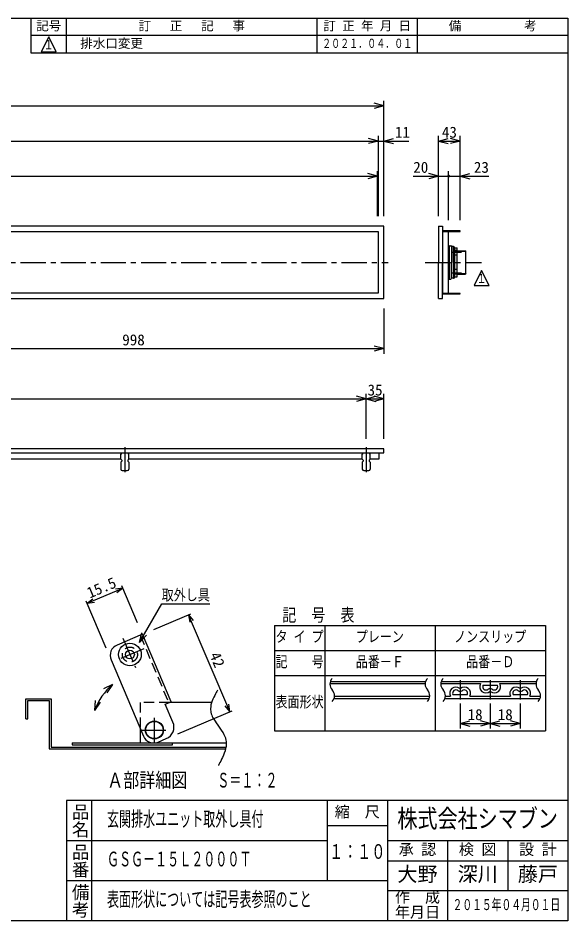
# Model space of a CAD drawing. Units: millimetres, scale not verified, with parts at other scales. Extents: x -1365 to 1365, y -930 to 870.
# Drawn here: x 269 to 1365, y -930 to 870 of the extents above; entities that cross this region are included whole.
import ezdxf
from ezdxf.enums import TextEntityAlignment as Align

# ---------------------------------------------------------------- set-up
doc = ezdxf.new("R2010")
doc.units = ezdxf.units.MM
doc.header["$LTSCALE"] = 10
doc.linetypes.add('CHAIN1', pattern=[8, 5, -1, 1, -1])
doc.linetypes.add('DASHED2', pattern=[3, 2, -1])
for name, color, linetype in [('0-0_計極細', 2, 'Continuous'), ('0-1_計細線', 3, 'Continuous'), ('0-5_寸法線', 7, 'Continuous'), ('0-7_枠細線', 5, 'Continuous'), ('0-8_枠中線', 5, 'Continuous'), ('1-2_極細2', 2, 'Continuous'), ('1-3_細線2', 4, 'Continuous'), ('1-5_寸法2', 7, 'Continuous')]:
    doc.layers.add(name, color=color, linetype=linetype)
doc.styles.add('@ＭＳ ゴシック', font='')
doc.styles.add('ＭＳ ゴシック', font='')
doc.styles.get('@ＭＳ ゴシック').set_extended_font_data('@MS Gothic')
doc.styles.get('ＭＳ ゴシック').set_extended_font_data('MS Gothic')

msp = doc.modelspace()

# ---------------------------------------------------------------- hatches: boundary and pattern name
at = {"layer": '0-5_寸法線'}
msp.add_hatch(color=256, dxfattribs=at).paths.add_polyline_path([(1130.2, 554.9, 1), (1124.2, 554.9, 1)])

# ---------------------------------------------------------------- linework, layer by layer
at = {"layer": '0-0_計極細'}
for p, q in [((1117.2, 444.6), (1117.2, 445.8)), ((1127.2, 444.6), (1127.2, 445.8)), ((1129.2, 444.6), (1129.2, 445.8)), ((1131.2, 444.6), (1131.2, 445.8)), ((1133.2, 444.6), (1133.2, 445.8)), ((1147.2, 444.6), (1147.2, 445.8)), ((1128, 416.1), (1128, 349.7)), ((1144.4, 406.4), (1136.9, 406.4)), ((1136.9, 406.4), (1137.9, 405.4)), ((1143.4, 405.4), (1137.9, 405.4)), ((1144.4, 406.4), (1143.4, 405.4)), ((1144.4, 405.1), (1161.7, 405.1)), ((1160.7, 406.1), (1160.7, 359.7)), ((1136.9, 359.4), (1137.9, 360.4)), ((1143.4, 360.4), (1137.9, 360.4)), ((1144.4, 359.4), (1143.4, 360.4)), ((1144.4, 360.7), (1161.7, 360.7)), ((1144.4, 359.4), (1136.9, 359.4)), ((1117.2, 320), (1117.2, 321.2)), ((1127.2, 320), (1127.2, 321.2)), ((1129.2, 320), (1129.2, 321.2)), ((1131.2, 320), (1131.2, 321.2)), ((1133.2, 320), (1133.2, 321.2)), ((1147.2, 320), (1147.2, 321.2))]:
    msp.add_line(p, q, dxfattribs=at)
at = {"layer": '0-0_計極細', "linetype": 'DASHED2'}
for p, q in [((1132.9, 403.4), (1161.7, 403.4)), ((1132.9, 362.4), (1161.7, 362.4))]:
    msp.add_line(p, q, dxfattribs=at)
at = {"layer": '0-0_計極細', "linetype": 'CHAIN1'}
for p, q in [((-1006.17, 382.9), (1006.86, 382.9)), ((1080.55, 382.9), (1192.37, 382.9)), ((481.5, 14.54), (481.5, -40.73)), ((963, 14.54), (963, -40.73))]:
    msp.add_line(p, q, dxfattribs=at)
at = {"layer": '0-1_計細線'}
for p, q in [((1107.2, 454.9), (1107.2, 382.9)), ((1128, 416.1), (1131.4, 416.1)), ((1132.9, 414.6), (1132.9, 382.9)), ((1136.9, 414.4), (1132.9, 414.4)), ((1136.9, 351.2), (1136.9, 414.6)), ((1138.7, 412.8), (1138.7, 353)), ((1138.7, 411.65), (1144.4, 411.65)), ((1144.4, 397.27), (1138.7, 397.27)), ((1144.4, 354.15), (1144.4, 411.65)), ((1144.4, 406.1), (1160.7, 406.1)), ((1161.7, 405.1), (1160.7, 406.1)), ((1161.7, 360.7), (1161.7, 405.1)), ((1107.2, 310.9), (1107.2, 382.9)), ((1115.2, 310.9), (1115.2, 382.9)), ((1132.9, 351.2), (1132.9, 382.9)), ((1144.4, 368.52), (1138.7, 368.52)), ((1161.7, 360.7), (1160.7, 359.7)), ((1128, 349.7), (1131.4, 349.7)), ((1136.9, 351.4), (1132.9, 351.4)), ((1138.7, 354.15), (1144.4, 354.15)), ((1144.4, 359.7), (1160.7, 359.7)), ((1107.2, 310.9), (1115.2, 310.9)), ((475.5, 2.9), (473.5, 0.9)), ((473.5, -9.1), (473.5, 0.9)), ((489.5, 0.9), (487.5, 2.9)), ((489.5, -9.1), (489.5, 0.9)), ((957, 2.9), (955, 0.9)), ((955, -9.1), (955, 0.9)), ((971, 0.9), (969, 2.9)), ((971, -9.1), (971, 0.9)), ((987.7, 2.9), (987.7, -9.1)), ((473.5, -9.1), (8, -9.1)), ((473.5, -9.1), (475.5, -11.1)), ((475.5, -13.1), (473.5, -15.1)), ((473.5, -15.1), (473.5, -29.1)), ((475.5, -11.1), (475.5, -13.1)), ((489.5, -9.1), (487.5, -11.1)), ((487.5, -11.1), (487.5, -13.1)), ((487.5, -13.1), (489.5, -15.1)), ((955, -9.1), (489.5, -9.1)), ((489.5, -15.1), (489.5, -29.1)), ((955, -9.1), (957, -11.1)), ((957, -13.1), (955, -15.1)), ((955, -15.1), (955, -29.1)), ((957, -11.1), (957, -13.1)), ((971, -9.1), (969, -11.1)), ((969, -11.1), (969, -13.1)), ((969, -13.1), (971, -15.1)), ((987.7, -9.1), (971, -9.1)), ((971, -15.1), (971, -29.1)), ((476.5, -32.1), (486.5, -32.1)), ((958, -32.1), (968, -32.1))]:
    msp.add_line(p, q, dxfattribs=at)
for points in [[(998, 310.9), (998, 454.9), (-998, 454.9), (-998, 310.9)], [(-987, 443.9), (-987, 321.9), (987, 321.9), (987, 443.9)], [(1115.2, 445.8), (1115.2, 444.6), (1150.2, 444.6), (1150.2, 445.8)], [(1115.2, 444.6), (1115.2, 321.2), (1127.2, 321.2), (1127.2, 444.6)], [(1115.2, 321.2), (1115.2, 320), (1150.2, 320), (1150.2, 321.2)], [(-998, 10.9), (-998, 2.9), (998, 2.9), (998, 10.9)]]:
    msp.add_lwpolyline(points, close=True, dxfattribs=at)
msp.add_lwpolyline([(1107.2, 454.9), (1115.2, 454.9), (1115.2, 382.9)], dxfattribs=at)
for centre, radius, start, end in [((1128, 416.9), 0.8, 180, 270), ((1131.4, 414.6), 1.5, 0, 90), ((1136.9, 412.8), 1.8, 0, 90), ((1128, 348.9), 0.8, 90, 180), ((1131.4, 351.2), 1.5, 270, 360), ((1136.9, 353), 1.8, 270, 360), ((476.5, -29.1), 3, 180, 270), ((486.5, -29.1), 3, 270, 360), ((958, -29.1), 3, 180, 270), ((968, -29.1), 3, 270, 360)]:
    msp.add_arc(centre, radius, start, end, dxfattribs=at)
at = {"layer": '0-5_寸法線'}
for p, q in [((998, 474.9), (998, 704.9)), ((-998, 694.9), (998, 694.9)), ((998, 694.9), (978.68, 700.08)), ((998, 694.9), (978.68, 689.72)), ((987, 624.9), (967.68, 630.08)), ((987, 474.9), (987, 634.9)), ((998, 474.9), (998, 634.9)), ((998, 624.9), (1017.32, 630.08)), ((1107.2, 474.9), (1107.2, 634.9)), ((1107.2, 624.9), (1126.52, 630.08)), ((1150.2, 624.9), (1130.88, 630.08)), ((1150.2, 467.8), (1150.2, 634.9)), ((-987, 624.9), (987, 624.9)), ((987, 624.9), (967.68, 619.72)), ((987, 624.9), (1048, 624.9)), ((998, 624.9), (1017.32, 619.72)), ((1107.2, 624.9), (1126.52, 619.72)), ((1107.2, 624.9), (1150.2, 624.9)), ((1150.2, 624.9), (1130.88, 619.72)), ((985.5, 554.9), (966.18, 560.08)), ((985.5, 474.9), (985.5, 564.9)), ((1107.2, 554.9), (1087.88, 560.08)), ((1107.2, 474.9), (1107.2, 564.9)), ((1127.2, 466.8), (1127.2, 564.9)), ((1150.2, 466.8), (1150.2, 564.9)), ((1150.2, 554.9), (1169.52, 560.08)), ((-985.5, 554.9), (985.5, 554.9)), ((985.5, 554.9), (966.18, 549.72)), ((1056.65, 554.9), (1127.2, 554.9)), ((1107.2, 554.9), (1087.88, 549.72)), ((1127.2, 554.9), (1207.45, 554.9)), ((1150.2, 554.9), (1169.52, 549.72)), ((998, 290.9), (998, 200.9)), ((998, 210.9), (978.68, 216.08)), ((0, 210.9), (998, 210.9)), ((998, 210.9), (978.68, 205.72)), ((-963, 110.9), (963, 110.9)), ((963, 110.9), (943.68, 116.08)), ((963, 110.9), (943.68, 105.72)), ((963, 30.9), (963, 120.9)), ((963, 110.9), (982.32, 116.08)), ((963, 110.9), (982.32, 105.72)), ((963, 110.9), (998, 110.9)), ((998, 110.9), (978.68, 116.08)), ((998, 110.9), (978.68, 105.72)), ((998, 30.9), (998, 120.9))]:
    msp.add_line(p, q, dxfattribs=at)
at = {"layer": '0-7_枠細線'}
for p, q in [((365, 800), (365, 870)), ((865, 800), (865, 870)), ((1065, 800), (1065, 870)), ((1365, 835), (295, 835)), ((330, 832.88), (315, 802.88)), ((345, 802.88), (330, 832.88)), ((315, 802.88), (345, 802.88)), ((1192.87, 366.86), (1177.87, 336.86)), ((1207.87, 336.86), (1192.87, 366.86)), ((1177.87, 336.86), (1207.87, 336.86)), ((780, -340.72), (1320, -340.72)), ((780, -340.72), (780, -550.72)), ((880, -340.72), (880, -550.72)), ((1100, -340.72), (1100, -550.72)), ((1320, -340.72), (1320, -550.72)), ((780, -390.72), (1320, -390.72)), ((780, -440.72), (1320, -440.72)), ((890.65, -456.88), (1080.41, -456.88)), ((891.38, -452.88), (1081.14, -452.88)), ((1111.65, -456.88), (1190.77, -456.88)), ((1112.38, -452.88), (1302.14, -452.88)), ((1195.55, -460.21), (1224.44, -460.21)), ((1229.22, -456.88), (1301.41, -456.88)), ((899.59, -482.21), (1089.35, -482.21)), ((1120.59, -482.21), (1130.77, -482.21)), ((1135.55, -478.88), (1164.44, -478.88)), ((1169.22, -482.21), (1250.77, -482.21)), ((1255.55, -478.88), (1284.44, -478.88)), ((1289.22, -482.21), (1310.35, -482.21)), ((898.85, -486.21), (1088.61, -486.21)), ((1119.85, -486.21), (1309.61, -486.21)), ((1150, -496.21), (1150, -546.21)), ((1210, -496.21), (1210, -546.21)), ((1270, -496.21), (1270, -546.21)), ((1150, -536.21), (1169.32, -531.04)), ((1150, -536.21), (1169.32, -541.39)), ((1150, -536.21), (1210, -536.21)), ((1210, -536.21), (1190.68, -531.04)), ((1210, -536.21), (1190.68, -541.39)), ((1210, -536.21), (1229.32, -531.04)), ((1210, -536.21), (1229.32, -541.39)), ((1210, -536.21), (1270, -536.21)), ((1270, -536.21), (1250.68, -531.04)), ((1270, -536.21), (1250.68, -541.39)), ((780, -550.72), (1320, -550.72)), ((415, -690), (415, -930)), ((885, -690), (885, -850)), ((1005, -690), (1005, -930)), ((885, -740), (1005, -740)), ((885, -770), (365, -770)), ((1365, -770), (1005, -770)), ((1125, -770), (1125, -930)), ((1245, -770), (1245, -870)), ((1005, -810), (1365, -810)), ((1005, -850), (365, -850)), ((1365, -870), (1005, -870))]:
    msp.add_line(p, q, dxfattribs=at)
at = {"layer": '0-7_枠細線', "linetype": 'CHAIN1'}
for p, q in [((1150, -450.08), (1150, -488.78)), ((1210, -450.08), (1210, -488.78)), ((1270, -450.08), (1270, -488.78))]:
    msp.add_line(p, q, dxfattribs=at)
at = {"layer": '0-7_枠細線'}
msp.add_lwpolyline([(1365, 800), (295, 800), (295, 870)], dxfattribs=at)
for centre, radius, start, end in [((907.8, -457.95), 17.18, 137.56163, 222.43837), ((1097.56, -457.95), 17.18, 137.56163, 222.43837), ((1128.8, -457.95), 17.18, 137.56163, 222.43837), ((1318.56, -457.95), 17.18, 137.56163, 222.43837), ((1141.66, -476.21), 12.43, 51.31781, 208.85363), ((1150, -465.8), 0.9, 231.31781, 308.68219), ((1158.33, -476.21), 12.43, 331.14637, 128.68219), ((1201.66, -462.88), 12.43, 151.14637, 308.68219), ((1201.66, -462.88), 6.67, 156.42182, 308.68219), ((1210, -473.29), 6.67, 51.31781, 128.68219), ((1218.33, -462.88), 12.43, 231.31781, 28.85363), ((1218.33, -462.88), 6.67, 231.31781, 23.57818), ((1261.66, -476.21), 12.43, 51.31781, 208.85363), ((1270, -465.8), 0.9, 231.31781, 308.68219), ((1278.33, -476.21), 12.43, 331.14637, 128.68219), ((882.44, -481.14), 17.18, 317.56163, 42.43837), ((1072.2, -481.14), 17.18, 317.56163, 42.43837), ((1103.44, -481.14), 17.18, 317.56163, 42.43837), ((1141.66, -476.21), 6.67, 51.31781, 203.57818), ((1150, -465.8), 6.67, 231.31781, 308.68219), ((1158.33, -476.21), 6.67, 336.42182, 128.68219), ((1210, -473.29), 0.9, 51.31781, 128.68219), ((1261.66, -476.21), 6.67, 51.31781, 203.57818), ((1270, -465.8), 6.67, 231.31781, 308.68219), ((1278.33, -476.21), 6.67, 336.42182, 128.68219), ((1293.2, -481.14), 17.18, 317.56163, 42.43837)]:
    msp.add_arc(centre, radius, start, end, dxfattribs=at)
at = {"layer": '0-8_枠中線'}
msp.add_lwpolyline([(-1365, -930), (-1365, 870), (1365, 870), (1365, -930)], close=True, dxfattribs=at)
msp.add_lwpolyline([(1365, -690), (365, -690), (365, -930)], dxfattribs=at)
at = {"layer": '1-2_極細2', "linetype": 'CHAIN1'}
for p, q in [((477.79, -366.01), (502.58, -424.42)), ((519.39, -387.27), (467.9, -409.13)), ((540.68, -574.35), (540.68, -525.08)), ((515.38, -549.34), (563.26, -549.34))]:
    msp.add_line(p, q, dxfattribs=at)
at = {"layer": '1-2_極細2', "linetype": 'DASHED2'}
for p, q in [((512.11, -360.49), (569.16, -494.88)), ((569.78, -494.62), (511.85, -494.62)), ((511.85, -494.62), (511.85, -545.42))]:
    msp.add_line(p, q, dxfattribs=at)
at = {"layer": '1-2_極細2'}
for p, q in [((284.42, -487.12), (334.42, -487.12)), ((284.42, -527.12), (284.42, -487.12)), ((287.92, -490.62), (330.92, -490.62)), ((287.92, -527.12), (287.92, -490.62)), ((330.92, -490.62), (330.92, -587.12)), ((334.42, -487.12), (334.42, -583.62)), ((654.63, -494.62), (569.78, -494.62)), ((284.42, -527.12), (287.92, -527.12)), ((511.85, -545.42), (511.85, -575.12)), ((376.85, -575.12), (576.85, -575.12)), ((376.85, -575.12), (376.85, -578.62)), ((379.42, -575.12), (449.42, -575.12)), ((511.85, -575.12), (683.73, -575.12)), ((576.85, -578.62), (576.85, -575.12)), ((330.92, -587.12), (682.35, -587.12)), ((334.42, -583.62), (683.05, -583.62)), ((376.85, -578.62), (576.85, -578.62))]:
    msp.add_line(p, q, dxfattribs=at)
for points in [[(666.54, -469.92), (666.36, -470.24), (665.82, -471.19), (664.95, -472.74), (663.76, -474.86), (662.32, -477.48), (660.7, -480.53), (658.98, -483.93), (657.29, -487.6), (655.72, -491.43), (654.39, -495.31), (653.38, -499.16), (652.74, -502.85), (652.45, -506.3), (652.49, -509.39), (652.75, -512.06), (653.14, -514.22), (653.52, -515.8), (653.8, -516.77), (653.9, -517.1), (654, -517.43), (654.34, -518.4), (654.95, -519.99), (655.92, -522.17), (657.3, -524.87), (659.12, -528.02), (661.38, -531.55), (664, -535.37), (666.86, -539.37), (669.8, -543.45), (672.64, -547.51), (675.24, -551.42), (677.46, -555.08), (679.25, -558.38), (680.59, -561.24), (681.51, -563.55), (682.1, -565.26), (682.41, -566.3), (682.51, -566.66), (682.6, -567.01)], [(682.6, -567.01), (682.86, -568.06), (683.21, -569.78), (683.54, -572.13), (683.73, -575.06), (683.68, -578.49), (683.29, -582.33), (682.52, -586.48), (681.38, -590.83), (679.9, -595.26), (678.19, -599.65), (676.34, -603.86), (674.49, -607.79), (672.74, -611.33), (671.18, -614.36), (669.91, -616.81), (668.97, -618.61), (668.39, -619.71), (668.19, -620.08)]]:
    msp.add_lwpolyline(points, dxfattribs=at)
at = {"layer": '1-2_極細2', "linetype": 'DASHED2'}
msp.add_circle((491.79, -398.99), 15, dxfattribs=at)
at = {"layer": '1-2_極細2'}
msp.add_circle((540.68, -549.34), 17.25, dxfattribs=at)
at = {"layer": '1-3_細線2'}
for p, q in [((516.72, -358.54), (466.09, -380.03)), ((573.76, -492.93), (516.72, -358.54)), ((454.17, -409.53), (518.64, -561.41)), ((562.26, -497.81), (573.76, -492.93)), ((577.5, -533.71), (562.26, -497.81)), ((548.14, -573.33), (564.25, -566.49))]:
    msp.add_line(p, q, dxfattribs=at)
for centre, radius in [((491.79, -398.99), 22.5), ((491.79, -398.99), 8.75), ((540.68, -549.34), 18)]:
    msp.add_circle(centre, radius, dxfattribs=at)
for centre, radius, start, end in [((474.88, -400.74), 22.5, 113, 203), ((554.48, -543.48), 25, 293, 23), ((539.35, -552.62), 22.5, 203, 293)]:
    msp.add_arc(centre, radius, start, end, dxfattribs=at)
at = {"layer": '1-5_寸法2'}
for p, q in [((406.3, -296.77), (477.64, -266.49)), ((477.64, -266.49), (462.79, -268.57)), ((477.64, -266.49), (465.82, -275.72)), ((506.95, -335.52), (475.69, -261.88)), ((406.3, -296.77), (418.12, -287.53)), ((444.4, -386.52), (404.35, -292.16)), ((406.3, -296.77), (421.16, -294.68)), ((539.73, -348.77), (613.37, -317.51)), ((608.77, -319.46), (618, -331.28)), ((608.77, -319.46), (610.86, -334.32)), ((690.82, -512.77), (608.77, -319.46)), ((510.58, -374.67), (515.76, -355.35)), ((510.58, -374.67), (524.72, -360.53)), ((457.09, -458.37), (439.13, -467.17)), ((457.09, -458.37), (445.94, -474.97)), ((421.65, -510.23), (423.32, -490.3)), ((421.65, -510.23), (433.06, -493.81)), ((690.82, -512.77), (681.59, -500.95)), ((690.82, -512.77), (688.73, -497.91)), ((587.26, -556.73), (695.42, -510.82))]:
    msp.add_line(p, q, dxfattribs=at)
msp.add_lwpolyline([(510.58, -374.67), (555.08, -297.6), (651.08, -297.6)], dxfattribs=at)
msp.add_arc((539.35, -552.62), 125.1, 131.11509, 160.19528, dxfattribs=at)

# ---------------------------------------------------------------- texts
at = {"layer": '0-5_寸法線', "style": 'ＭＳ ゴシック'}
for s, p in [('11', (1020.18, 624.9)), ('43', (1113.7, 624.9)), ('20', (1056.65, 554.9)), ('23', (1177.45, 554.9)), ('998', (476.5, 210.9)), ('35', (965.5, 110.9))]:
    msp.add_text(s, height=21.99, dxfattribs=at).set_placement(p, align=Align.BOTTOM_LEFT)
at = {"layer": '0-7_枠細線', "style": 'ＭＳ ゴシック'}
for s, height, p in [('記号', 18.33, (305, 840)), ('訂\u3000 正\u3000 記\u3000 事', 18.33, (508.75, 840)), ('訂 正 年 月 日', 18.33, (877.5, 840)), ('備\u3000\u3000\u3000\u3000\u3000考', 18.33, (1127.5, 840)), ('排水口変更', 18.33, (392.7, 805)), ('18', 21.99, (1165, -536.21)), ('18', 21.99, (1225, -536.21)), ('縮\u3000尺', 21.99, (900, -730)), ('検 図', 21.99, (1147.5, -805)), ('設 計', 21.99, (1267.5, -805)), ('承 認', 21.99, (1027.5, -805)), ('大野', 29.33, (1025, -860)), ('深川', 29.33, (1145, -860)), ('藤戸', 29.33, (1265, -860)), ('作\u3000成', 21.99, (1020, -900)), ('年月日', 21.99, (1020, -930))]:
    msp.add_text(s, height=height, dxfattribs=at).set_placement(p, align=Align.BOTTOM_LEFT)
for s, height, width, p in [('２０２１．０４．０１', 18.33, 0.7, (875, 805)), ('１', 18.33, 0.8, (319.73, 802.27)), ('１', 18.33, 0.8, (1182.6, 336.25)), ('タ イ プ', 21.99, 0.8, (782, -380.72)), ('プレーン', 21.99, 0.8, (942, -380.72)), ('ノンスリップ', 21.99, 0.8, (1138, -380.72)), ('記\u3000\u3000号', 21.99, 0.8, (782, -430.72)), ('品番－Ｆ', 21.99, 0.8, (942, -430.72)), ('品番－Ｄ', 21.99, 0.8, (1162, -430.72)), ('表面形状', 21.99, 0.8, (782, -510.72)), ('Ａ部詳細図', 29.33, 0.8, (446.36, -672.8)), ('Ｓ＝１：２', 29.33, 0.6, (665.91, -672.8)), ('株式会社シマブン', 36.66, 0.8, (1025, -755)), ('玄関排水ユニット取外し具付', 29.33, 0.6, (446, -750)), ('ＧＳＧ－１５Ｌ２０００Ｔ', 29.33, 0.6, (446, -830)), ('１：１０', 29.33, 0.7, (889, -815)), ('表面形状については記号表参照のこと', 29.33, 0.6, (446, -910)), ('２０１５年０４月０１日', 21.99, 0.65, (1135, -915))]:
    msp.add_text(s, height=height, dxfattribs=dict(at, width=width)).set_placement(p, align=Align.BOTTOM_LEFT)
at = {"layer": '0-7_枠細線', "style": '@ＭＳ ゴシック'}
for s, p in [('品名', (372.5, -695)), ('品番', (372.5, -775)), ('備考', (372.5, -855))]:
    msp.add_text(s, height=25.66, rotation=270, dxfattribs=at).set_placement(p, align=Align.BOTTOM_LEFT)
at = {"layer": '0-7_枠細線', "insert": (795.55, -335.72), "char_height": 25.66, "attachment_point": 7, "style": 'ＭＳ ゴシック'}
msp.add_mtext('\\T2.07;\\W0.8;記号表', dxfattribs=at)
at = {"layer": '1-5_寸法2', "style": 'ＭＳ ゴシック'}
for s, rotation, p in [('15.5', 23, (414.36, -293.35)), ('42', 293, (643.93, -402.31))]:
    msp.add_text(s, height=21.99, rotation=rotation, dxfattribs=at).set_placement(p, align=Align.BOTTOM_LEFT)
at = {"layer": '1-5_寸法2', "style": 'ＭＳ ゴシック', "width": 0.8}
msp.add_text('取外し具', height=21.99, dxfattribs=at).set_placement((555.08, -297.6), align=Align.BOTTOM_LEFT)

doc.saveas('drawing.dxf')
